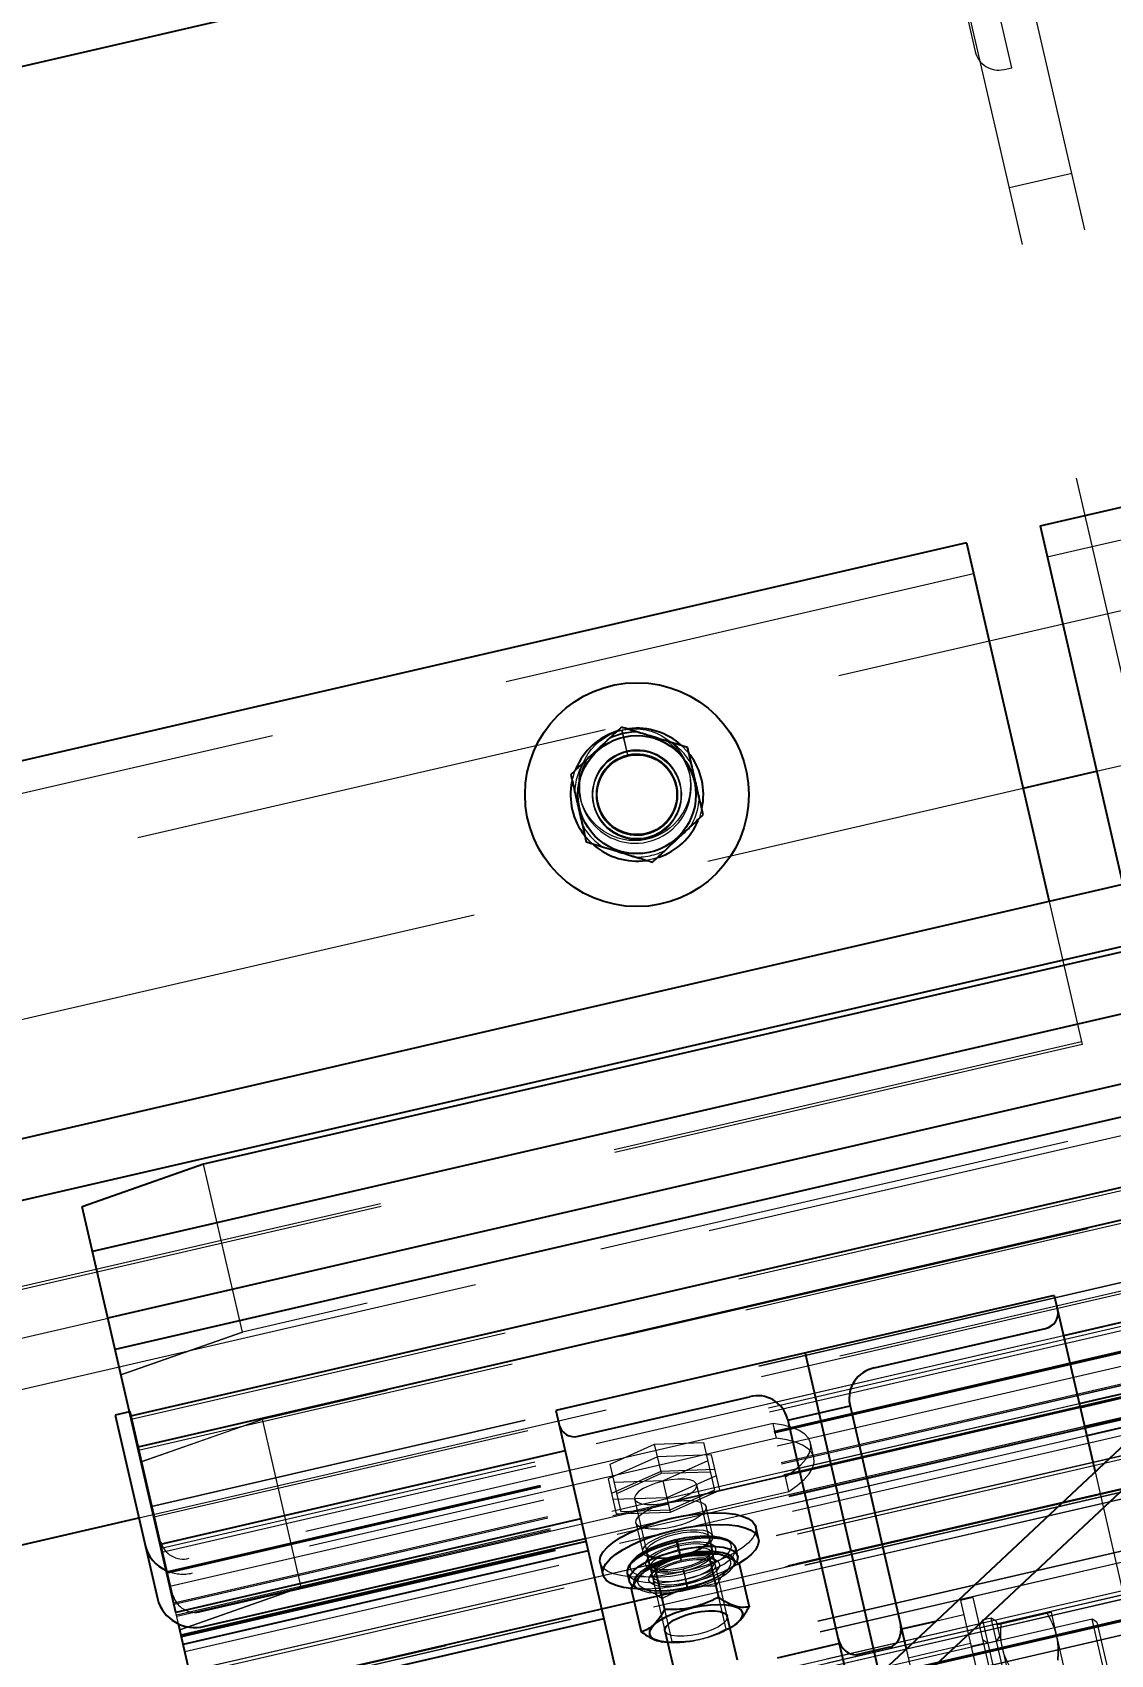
# Model space of a CAD drawing. Header units: millimetres. Extents: x 1293 to 41893, y 1011 to 26911.
# Drawn here: x 11206.4 to 11349.1, y 5332.8 to 5547.5 of the extents above; entities that cross this region are included whole.
import ezdxf

# ---------------------------------------------------------------- set-up
doc = ezdxf.new("R2010")
doc.units = ezdxf.units.MM
doc.header["$LTSCALE"] = 50
doc.linetypes.add('HIDDEN', pattern=[1.905, 1.27, -0.635])
doc.layers.add('CAPA_1', color=7, linetype='Continuous')
doc.layers.add('STRUC', color=4, linetype='Continuous')
doc.styles.add('SLDTEXTSTYLE0', font='TXT', dxfattribs={"width": 0.75})
doc.dimstyles.new('SLDDIMSTYLE1', dxfattribs={"dimtxt": 100, "dimasz": 100, "dimexe": 0, "dimexo": 0.0625, "dimgap": 25, "dimtad": 2, "dimdec": 4, "dimlfac": 75, "dimzin": 12, "dimdsep": 46, "dimtxsty": 'SLDTEXTSTYLE0', "dimsah": 1, "dimcen": 0.09, "dimadec": 0, "dimazin": 3, "dimtfac": 1, "dimtdec": 0, "dimtofl": 0, "dimtmove": 0, "dimatfit": 3, "dimfxl": 1, "dimfrac": 2, "dimtolj": 1, "dimtzin": 12, "dimarcsym": 0})

# ---------------------------------------------------------------- blocks, each defined once
blk = doc.blocks.new('_D_3')
at = {"layer": 'CAPA_1', "transparency": 16777216}
blk.add_arc((9899.27, 4708.49), 5214.32, 0, 13, dxfattribs=at)
for points in [[(14979.94, 5881.46), (14986.48, 5780.49), (15016.52, 5787.13)], [(15113.58, 4708.49), (15128.01, 4808.64), (15097.24, 4808.34)]]:
    blk.add_solid(points, dxfattribs=at)
at = {"layer": 'CAPA_1', "transparency": 16777216, "insert": (15196.76, 5413.27), "char_height": 100, "attachment_point": 1, "rotation": 276.5, "style": 'SLDTEXTSTYLE0'}
blk.add_mtext('13°', dxfattribs=at)

msp = doc.modelspace()

# ---------------------------------------------------------------- linework, layer by layer
at = {"color": 1, "linetype": 'HIDDEN', "lineweight": 18}
for p, q in [((16327.8123211, 6489.1646889), (11124.0071077, 5287.7715924)), ((11109.0187386, 5352.5451709), (13669.0136889, 5943.5665743)), ((10849.0908912, 5355.2090698), (12641.9318104, 5769.1190098)), ((11347.2707451, 5449.6968694), (12652.9266319, 5751.1312822)), ((12657.1684952, 5703.1216774), (11111.0164292, 5346.1643467)), ((11367.1516983, 5428.5181296), (11320.2427324, 5631.7031836)), ((11340.7210457, 5478.0667345), (11990.3010889, 5628.034104)), ((11358.9020317, 5426.613544), (11321.8030205, 5587.3070161)), ((11988.0091017, 5572.9106032), (11229.0397792, 5397.6887286)), ((12006.2981598, 5568.9676236), (11214.3301712, 5386.1274067)), ((11336.0387649, 5542.8020354), (11329.7128862, 5570.2024268)), ((11326.2001749, 5566.5987422), (11331.1997121, 5544.9433676)), ((12008.3369087, 5560.1368319), (11216.3689201, 5377.2966149)), ((12009.287593, 5556.018966), (11217.3196043, 5373.1787491)), ((11993.138929, 5550.6908802), (11234.1696065, 5375.4690056)), ((11993.1392495, 5550.6894916), (11234.1699271, 5375.467617)), ((12011.3263419, 5547.1881743), (11219.3583532, 5364.3479573)), ((12011.4279871, 5546.7479006), (11219.4599984, 5363.9076836)), ((12011.4283077, 5546.746512), (11219.460319, 5363.906295)), ((12012.2770261, 5543.0703084), (11220.3090375, 5360.2300915)), ((12012.3786713, 5542.6300347), (11220.4106827, 5359.7898178)), ((12012.3789919, 5542.6286462), (11220.4110032, 5359.7884292)), ((11335.0075566, 5542.5639622), (11336.0387649, 5542.8020354)), ((11995.8008176, 5539.1609739), (11236.8314951, 5363.9390993)), ((11995.8057852, 5539.1394568), (11236.8364627, 5363.9175822)), ((11220.4410265, 5350.9009234), (12021.8701485, 5535.9254151)), ((12014.0898757, 5535.2179943), (11222.121887, 5352.3777773)), ((12014.0948433, 5535.1964772), (11222.1268546, 5352.3562603)), ((12014.4174202, 5533.799243), (11222.4494316, 5350.959026)), ((12014.4177408, 5533.7978544), (11222.4497522, 5350.9576374)), ((12015.246785, 5530.2068697), (11223.2787963, 5347.3666528)), ((12015.3681045, 5529.6813771), (11223.4001158, 5346.8411602)), ((12015.3684251, 5529.6799886), (11223.4004364, 5346.8397716)), ((12015.4922949, 5529.1434495), (11223.5243062, 5346.3032325)), ((12015.4926154, 5529.1420609), (11223.5246268, 5346.301844)), ((11335.7433899, 5526.9246423), (11343.9930564, 5528.8292279)), ((12016.0809473, 5526.5937157), (11224.1129586, 5343.7534988)), ((12016.0812679, 5526.5923272), (11224.1132792, 5343.7521102)), ((12016.1053109, 5526.4881853), (11224.1373223, 5343.6479683)), ((12016.1056315, 5526.4867967), (11224.1376428, 5343.6465797)), ((12016.1286246, 5526.3872025), (11224.160636, 5343.5469856)), ((12016.1335922, 5526.3656855), (11224.1656036, 5343.5254685)), ((12016.5283785, 5524.6556781), (11224.5603899, 5341.8154611)), ((12016.5286991, 5524.6542895), (11224.5607105, 5341.8140725)), ((12017.0412972, 5522.4339835), (11225.0733085, 5339.5937665)), ((12017.0416177, 5522.4325949), (11225.0736291, 5339.5923779)), ((12017.0793088, 5522.2693367), (11225.1113202, 5339.4291197)), ((12017.0842765, 5522.2478196), (11225.1162878, 5339.4076027)), ((12017.3231436, 5521.2131723), (11225.355155, 5338.3729553)), ((12017.4068534, 5520.8505854), (11225.4388647, 5338.0103684)), ((12017.407174, 5520.8491968), (11225.4391853, 5338.0089798)), ((12017.4465148, 5520.6787931), (11225.4785261, 5337.8385761)), ((12018.0184071, 5518.2016553), (11226.0504185, 5335.3614383)), ((12018.0595308, 5518.0235288), (11226.0915422, 5335.1833119)), ((12018.0598514, 5518.0221403), (11226.0918627, 5335.1819233)), ((12018.0838945, 5517.9179984), (11226.1159058, 5335.0777814)), ((12018.084215, 5517.9166098), (11226.1162264, 5335.0763928)), ((12018.3002536, 5516.9808441), (11226.3322649, 5334.1406271)), ((12018.5313257, 5515.9799607), (11226.5633371, 5333.1397437)), ((12018.5316463, 5515.9785721), (11226.5636576, 5333.1383551)), ((12000.9306448, 5516.9412508), (11241.9613224, 5341.7193762)), ((12000.9356124, 5516.9197338), (11241.96629, 5341.6978592)), ((12019.219703, 5512.9982713), (11227.2517143, 5330.1580543)), ((12019.2246706, 5512.9767542), (11227.2566819, 5330.1365372)), ((12020.1703872, 5508.8804054), (11228.2023985, 5326.0401885)), ((12020.1753548, 5508.8588883), (11228.2073661, 5326.0186714)), ((12020.3766122, 5507.9871467), (11228.4086236, 5325.1469297)), ((12003.6021481, 5505.369699), (11244.6328256, 5330.1478244)), ((12021.8815916, 5501.468365), (11229.9136029, 5318.628148)), ((12021.8912062, 5501.4267194), (11229.9232175, 5318.5865024)), ((12022.2091361, 5500.0496137), (11230.2411475, 5317.2093967)), ((12022.2141037, 5500.0280966), (11230.2461151, 5317.1878796)), ((12023.0385008, 5496.4572404), (11231.0705122, 5313.6170235)), ((12023.1598204, 5495.9317478), (11231.1918317, 5313.0915308)), ((12023.2840107, 5495.3938202), (11231.3160221, 5312.5536032)), ((12023.2889783, 5495.3723031), (11231.3209897, 5312.5320861)), ((12023.8726632, 5492.8440864), (11231.9046745, 5310.0038695)), ((12023.8776308, 5492.8225693), (11231.9096421, 5309.9823524)), ((12023.8970268, 5492.7385559), (11231.9290381, 5309.898339)), ((12023.9019944, 5492.7170389), (11231.9340057, 5309.8768219)), ((12023.9203405, 5492.6375732), (11231.9523518, 5309.7973563)), ((12023.9299551, 5492.5959276), (11231.9619665, 5309.7557107)), ((12024.3200944, 5490.9060487), (11232.3521058, 5308.0658318)), ((12024.325062, 5490.8845317), (11232.3570734, 5308.0443147)), ((11330.977345, 5475.8172239), (11103.6243299, 5423.3286446)), ((11283.7520252, 5454.9746818), (11284.3637459, 5455.1445582)), ((11284.3637459, 5455.1445582), (11285.1546412, 5451.837825)), ((11284.4311437, 5455.160398), (11285.3434566, 5455.3209427)), ((11285.1959773, 5451.8475398), (11284.4311437, 5455.160398)), ((11293.4026475, 5449.2336359), (11293.3196497, 5449.5931388)), ((11110.1740294, 5394.9587795), (11337.5270445, 5447.4473588)), ((11278.8827332, 5446.260114), (11278.965731, 5445.9006111)), ((11340.9907727, 5432.4443038), (11345.3604614, 5413.5171025)), ((11730.0150117, 5428.2312722), (11341.2547739, 5338.4788993)), ((11345.2774636, 5413.8766054), (11117.9244485, 5361.3880261)), ((11345.3604614, 5413.5171025), (11118.0074463, 5361.0285232)), ((11552.4338994, 5405.6960175), (11293.881403, 5346.0044703)), ((11552.3217643, 5405.6474651), (11294.0329211, 5346.0167871)), ((11555.1531031, 5401.9864465), (11294.0750442, 5341.7118273)), ((11553.8953888, 5401.6734164), (11294.2247206, 5341.7237189)), ((11553.485528, 5401.4959544), (11294.7717972, 5341.7671834)), ((11212.9632158, 5392.0483407), (11229.0397792, 5397.6887286)), ((11229.0397792, 5397.6887286), (11229.0400998, 5397.6873401)), ((11234.1699271, 5375.467617), (11229.0400998, 5397.6873401)), ((11212.9635364, 5392.0469522), (11212.9632158, 5392.0483407)), ((11234.1696065, 5375.4690056), (11218.0930431, 5369.8286177)), ((11218.0933637, 5369.8272291), (11234.1699271, 5375.467617)), ((11342.8992818, 5374.9817553), (11276.9019494, 5359.7450706)), ((11443.2965182, 5374.7562467), (11282.0317767, 5337.5253475)), ((11219.3700889, 5364.9639361), (11219.2239334, 5364.9301934)), ((11224.9802248, 5340.6637679), (11219.3700889, 5364.9639361)), ((11345.0990116, 5365.4536787), (11225.4788467, 5337.8371876)), ((11344.9756405, 5365.9880579), (11278.9783081, 5350.7513731)), ((11220.7549317, 5358.2987114), (11236.8314951, 5363.9390993)), ((11236.8364627, 5363.9175822), (11220.7598993, 5358.2771943)), ((11304.4577536, 5363.3804512), (11227.1164801, 5345.5248112)), ((11241.96629, 5341.6978592), (11236.8314951, 5363.9390993)), ((11345.670904, 5362.9765408), (11279.6735716, 5347.7398561)), ((11445.9630539, 5363.2062119), (11284.6983123, 5325.9753127)), ((11304.9058894, 5361.4393614), (11304.4577536, 5363.3804512)), ((11304.9058894, 5361.4393614), (11227.5646159, 5343.5837215)), ((11345.9527504, 5361.7557297), (11279.9554181, 5346.5190449)), ((11282.8465948, 5358.0012045), (11288.7517774, 5360.6514116)), ((11288.7517774, 5360.6514116), (11295.2210947, 5360.8580828)), ((11289.6466399, 5356.7753362), (11288.7517774, 5360.6514116)), ((11295.2210947, 5360.8580828), (11296.6800919, 5354.5384716)), ((11309.844981, 5358.8647141), (11309.3968451, 5360.8058038)), ((11289.1383297, 5358.9770697), (11282.603261, 5356.0441739)), ((11296.2977074, 5359.2057859), (11289.1383297, 5358.9770697)), ((11295.7852294, 5358.414547), (11289.8800468, 5355.7643399)), ((11297.3701524, 5354.5605166), (11296.2977074, 5359.2057859)), ((11228.7449967, 5338.4709309), (11306.0862701, 5356.3265708)), ((11284.305592, 5351.6815932), (11282.8465948, 5358.0012045)), ((11289.5864655, 5357.03598), (11283.0513968, 5354.1030841)), ((11283.7414573, 5354.1251291), (11289.6466399, 5356.7753362)), ((11296.7458433, 5357.2646962), (11289.5864655, 5357.03598)), ((11289.6466399, 5356.7753362), (11296.1159572, 5356.9820075)), ((11290.3869478, 5353.5687104), (11296.9220165, 5356.5016063)), ((11306.534406, 5354.3854811), (11306.0862701, 5356.3265708)), ((11347.0583399, 5356.9668957), (11360.273632, 5299.7251768)), ((11279.5761846, 5348.1616853), (11306.534406, 5354.3854811)), ((11282.603261, 5356.0441739), (11283.6757059, 5351.3989045)), ((11289.8800468, 5355.7643399), (11283.4107295, 5355.5576686)), ((11290.8350837, 5351.6276207), (11289.8800468, 5355.7643399)), ((11296.6800919, 5354.5384716), (11290.7749093, 5351.8882645)), ((11290.8350837, 5351.6276207), (11297.3701524, 5354.5605166)), ((11298.360474, 5337.8504827), (11294.3356079, 5355.2840931)), ((11283.22757, 5353.3399942), (11290.3869478, 5353.5687104)), ((11286.0859413, 5353.3795075), (11290.1108074, 5335.9458971)), ((11296.4506907, 5348.4750265), (11295.5558282, 5352.3511019)), ((11283.6757059, 5351.3989045), (11290.8350837, 5351.6276207)), ((11290.7749093, 5351.8882645), (11284.305592, 5351.6815932)), ((11286.2749533, 5350.2084431), (11287.1698158, 5346.3323677)), ((11296.4008944, 5346.7147326), (11296.0429494, 5348.2651627)), ((11287.6282895, 5346.3224854), (11287.9862345, 5344.7720553)), ((11292.2638222, 5345.2711859), (11292.1363767, 5345.770487)), ((11292.1519852, 5345.7741277), (11292.1967359, 5345.5802911)), ((11292.3006095, 5345.2797311), (11292.1847171, 5345.7817159)), ((11292.2638222, 5345.2711859), (11292.1967359, 5345.5802911)), ((11296.2975656, 5345.6353676), (11296.6807653, 5346.1665639)), ((11296.8882062, 5345.2680386), (11296.3109275, 5345.577491)), ((11296.7156054, 5345.1257424), (11296.4632542, 5346.2187956)), ((11290.653142, 5345.2591675), (11227.1500691, 5330.598328)), ((11290.5410069, 5345.2106152), (11227.1550367, 5330.5768109)), ((11287.500259, 5343.8351259), (11287.4972198, 5343.8329308)), ((11287.6505192, 5343.9078728), (11287.518465, 5343.8044212)), ((11287.9749896, 5344.1566772), (11288.5522683, 5343.8472248)), ((11288.1475903, 5344.2989734), (11288.3999416, 5343.2059201)), ((11288.5656302, 5343.7893482), (11288.1824305, 5343.2581519)), ((11292.6671054, 5343.4529513), (11292.5257762, 5344.1365385)), ((11292.6009822, 5343.829308), (11292.5257762, 5344.1365385)), ((11293.1956422, 5341.4029185), (11292.5625863, 5344.1449846)), ((11292.6009822, 5343.829308), (11292.8533334, 5342.7362547)), ((11292.6671054, 5343.4529513), (11292.815615, 5342.7911631)), ((11299.0657737, 5344.2845164), (11299.4489733, 5344.8157127)), ((11241.9613224, 5341.7193762), (11225.884759, 5336.0789883)), ((11225.8897266, 5336.0574713), (11241.96629, 5341.6978592)), ((11293.3723457, 5341.5495966), (11228.1007533, 5326.4804621)), ((11292.1146314, 5341.2365664), (11228.105721, 5326.4589451)), ((11286.0791149, 5341.7290377), (11286.6563936, 5341.4195853)), ((11293.0679662, 5341.6981098), (11292.815615, 5342.7911631)), ((11293.001843, 5342.0744664), (11292.8533334, 5342.7362547)), ((11293.001843, 5342.0744664), (11293.1431723, 5341.3908792)), ((11293.0679662, 5341.6981098), (11293.1431723, 5341.3908792)), ((11291.7047706, 5341.0591045), (11244.623211, 5330.18947)), ((11297.1938285, 5340.38348), (11298.1709385, 5336.1511517)), ((11330.9118729, 5340.3379483), (11329.2619396, 5339.9570311)), ((11329.2619396, 5339.9570311), (11340.2022028, 5292.5695448)), ((11335.6733369, 5319.7137819), (11330.9118729, 5340.3379483)), ((11225.7051544, 5336.856941), (11225.3554755, 5338.3715668)), ((11290.0489885, 5338.7339637), (11291.0260985, 5334.5016355)), ((11346.6732828, 5337.4597254), (11305.9413791, 5328.0560244)), ((11329.704487, 5338.0401479), (11325.9407148, 5337.1712126)), ((11332.1512196, 5337.3221116), (11331.754652, 5336.6874708)), ((11333.3144226, 5337.5906581), (11332.1512196, 5337.3221116)), ((11332.1512196, 5337.3221116), (11335.4651985, 5322.9676918)), ((11336.6284015, 5323.2362383), (11333.3144226, 5337.5906581)), ((11333.9490633, 5337.1940906), (11333.3144226, 5337.5906581)), ((11333.9490633, 5337.1940906), (11337.0249691, 5323.8708791)), ((11334.6378811, 5336.8534776), (11340.6977311, 5338.2525042)), ((11340.6106917, 5338.3302012), (11334.6820515, 5336.9614668)), ((11341.2876802, 5338.3401386), (11341.2504145, 5338.3801013)), ((11344.1232686, 5326.0578558), (11341.2876802, 5338.3401386)), ((11348.5778684, 5329.2100588), (11346.6732828, 5337.4597254)), ((11347.3079235, 5337.0631578), (11346.6732828, 5337.4597254)), ((11347.3079235, 5337.0631578), (11348.9744359, 5329.8446996)), ((11334.0358892, 5336.8122884), (11231.1967993, 5313.0700138)), ((11334.4080685, 5335.2059209), (11334.0115009, 5334.5712802)), ((11334.0851978, 5336.7258806), (11334.069222, 5336.6736263)), ((11289.653169, 5334.4944886), (11289.6568629, 5334.4938481)), ((11289.823806, 5334.4943333), (11289.6597663, 5334.5294262)), ((11322.0563588, 5333.5300134), (11335.2716509, 5276.2882945)), ((11330.5827334, 5334.2360447), (11322.3330668, 5332.3314591)), ((11332.3212662, 5334.233195), (11330.6713329, 5333.8522779)), ((11332.8482979, 5334.3027336), (11332.2136572, 5334.6993012)), ((11334.0115009, 5334.5712802), (11332.8482979, 5334.3027336))]:
    msp.add_line(p, q, dxfattribs=at)
at = {"color": 7, "linetype": 'Continuous', "lineweight": 25}
for p, q in [((11466.6701076, 5603.3734689), (10942.1028163, 5482.2675673)), ((11339.7723767, 5482.1758715), (11373.2647237, 5489.9081891)), ((11339.7723767, 5482.1758715), (11350.7344733, 5434.6938144)), ((11330.028676, 5479.926361), (11102.6756609, 5427.4377816)), ((11330.028676, 5479.926361), (11340.9907727, 5432.4443038)), ((11337.5270445, 5447.4473588), (11347.2707451, 5449.6968694)), ((11384.2268203, 5442.4261319), (11128.0259555, 5383.2775017)), ((11386.0165454, 5434.6739812), (11136.6795072, 5377.1099902)), ((11386.1800081, 5433.9659464), (11229.0400998, 5397.6873401)), ((11387.9697331, 5426.2137957), (11214.3304917, 5386.1260181)), ((11390.008482, 5417.3830039), (11216.3692407, 5377.2952263)), ((11390.9591662, 5413.2651381), (11217.3199249, 5373.1773605)), ((11392.9979152, 5404.4343463), (11219.3586738, 5364.3465687)), ((11393.0917506, 5400.1186613), (11220.3093581, 5360.2287029)), ((11229.0400998, 5397.6873401), (11212.9635364, 5392.0469522)), ((11225.3554755, 5338.3715668), (11212.9635364, 5392.0469522)), ((11373.9149181, 5382.1422792), (11342.8992818, 5374.9817553)), ((11341.6682772, 5380.3138223), (11275.6709448, 5365.0771376)), ((11341.6682772, 5380.3138223), (11347.0583399, 5356.9668957)), ((11317.81414, 5370.7239902), (11340.5040229, 5375.9623624)), ((11308.669611, 5372.69548), (11318.4846472, 5330.1818873)), ((11360.5071013, 5369.5737781), (11344.9756405, 5365.9880579)), ((11359.710448, 5368.8269945), (11345.0990116, 5365.4536787)), ((11219.2239334, 5364.9301934), (11217.3044244, 5364.4870399)), ((11275.6709448, 5365.0771376), (11289.9109545, 5303.396879)), ((11278.6249241, 5361.6764468), (11301.3148069, 5366.914819)), ((11306.3767797, 5363.8079147), (11314.6264462, 5365.7125003)), ((11314.5841693, 5365.895622), (11322.0563588, 5333.5300134)), ((11356.0175274, 5365.3652471), (11345.670904, 5362.9765408)), ((11217.3044244, 5364.4870399), (11222.9145603, 5340.1868716)), ((11306.3345027, 5363.9910364), (11314.9129356, 5326.8337613)), ((11354.1975404, 5363.6591894), (11345.9527504, 5361.7557297)), ((11276.9019494, 5359.7450706), (11223.2791169, 5347.3652642)), ((11156.2982452, 5336.0923955), (11220.4410265, 5350.9009234)), ((11278.9783081, 5350.7513731), (11225.3554755, 5338.3715668)), ((11279.6735716, 5347.7398561), (11226.050739, 5335.3600497)), ((11229.1931325, 5336.5298412), (11279.5761846, 5348.1616853)), ((11291.6151163, 5348.0096168), (11291.6822026, 5347.7005116)), ((11291.6151163, 5348.0096168), (11291.7877553, 5347.333258)), ((11292.1847171, 5345.7817159), (11291.6675536, 5348.0217973)), ((11291.9345538, 5346.6074583), (11291.6822026, 5347.7005116)), ((11298.7840809, 5347.6956781), (11298.2068022, 5348.0051305)), ((11302.5056476, 5348.1241259), (11302.1477026, 5349.6745561)), ((11279.9554181, 5346.5190449), (11226.3325855, 5334.1392386)), ((11291.9443847, 5346.6733443), (11291.7877553, 5347.333258)), ((11291.9345538, 5346.6074583), (11292.0911832, 5345.9475447)), ((11291.9443847, 5346.6733443), (11292.1519852, 5345.7741277)), ((11292.1363767, 5345.770487), (11292.0911832, 5345.9475447)), ((11295.8791735, 5346.0778763), (11297.1938285, 5340.38348)), ((11297.252103, 5346.0850231), (11297.1310464, 5346.1060162)), ((11299.7349834, 5345.8228207), (11299.4826322, 5346.915874)), ((11281.5235363, 5344.9130921), (11281.8814813, 5343.3626619)), ((11285.1282124, 5343.601895), (11285.3805636, 5342.5088418)), ((11285.7974221, 5345.1401994), (11285.4142225, 5344.6090031)), ((11287.596822, 5343.904867), (11287.500259, 5343.8351259)), ((11288.7343336, 5344.42836), (11290.0489885, 5338.7339637)), ((11299.9394804, 5344.7864957), (11301.2542141, 5339.0917583)), ((11285.6510579, 5341.4877534), (11286.9657917, 5335.793016)), ((11282.0317767, 5337.5253475), (11228.4089441, 5325.1455411)), ((11299.704783, 5332.0276408), (11298.360474, 5337.8504827)), ((11325.9407148, 5337.1712126), (11321.4548204, 5336.1355623)), ((11233.1518384, 5304.6018089), (11225.7051544, 5336.856941)), ((11290.1108074, 5335.9458971), (11291.4551164, 5330.1230552)), ((11299.3084501, 5336.6746447), (11299.4080523, 5336.7465809)), ((11289.6568629, 5334.4938481), (11289.7742256, 5334.4734955)), ((11313.2051539, 5334.2309767), (11304.9554873, 5332.3263911)), ((11319.8330599, 5333.7657795), (11315.7016269, 5332.8119631))]:
    msp.add_line(p, q, dxfattribs=at)
at = {"color": 1, "linetype": 'HIDDEN', "lineweight": 18, "flags": 128}
for points in [[(11284.4868387, 5454.6299073), (11283.1578755, 5454.1901395), (11282.4281058, 5453.8344547)], [(11282.887666, 5454.1718243), (11283.2617926, 5454.3449838), (11284.5240184, 5454.7581133)], [(11284.5240184, 5454.7581133), (11285.8396036, 5454.9401184), (11286.5283249, 5454.9412864)], [(11286.758471, 5454.8491964), (11285.935908, 5454.8430296), (11284.5501803, 5454.6447938)], [(11292.3198384, 5453.1025972), (11292.4916203, 5452.9423771), (11293.4468897, 5451.8637592)], [(11277.7834674, 5448.2989828), (11278.1350681, 5449.5683163), (11278.3189568, 5450.0370907)], [(11295.0181124, 5444.8055573), (11294.6712808, 5443.5853053), (11294.5176007, 5443.192703)], [(11280.6575768, 5439.9424184), (11280.3515509, 5440.2198984), (11279.4569888, 5441.2098121)], [(11289.2659445, 5438.277486), (11288.4206975, 5438.0336291), (11287.6180337, 5437.883932)], [(11306.0862701, 5356.3265708), (11307.1890359, 5357.1044239), (11308.0870492, 5357.8862825), (11308.7658829, 5358.6595855), (11309.214631, 5359.4119092), (11309.4260841, 5360.1311671), (11309.3968451, 5360.8058038), (11309.1273837, 5361.4249807), (11308.622029, 5361.9787505), (11307.8888999, 5362.4582163), (11306.9397745, 5362.8556754), (11305.7899012, 5363.1647421), (11304.4577536, 5363.3804512)], [(11306.534406, 5354.3854811), (11307.6371718, 5355.1633342), (11308.5351851, 5355.9451928), (11309.2140188, 5356.7184958), (11309.6627669, 5357.4708195), (11309.87422, 5358.1900774), (11309.844981, 5358.8647141), (11309.5755196, 5359.483891), (11309.0701649, 5360.0376608), (11308.3370357, 5360.5171266), (11307.3879103, 5360.9145856), (11306.2380371, 5361.2236524), (11304.9058894, 5361.4393614)], [(11290.5364779, 5352.9210243), (11291.5141508, 5353.1899174), (11292.4160762, 5353.5251727), (11293.1898374, 5353.9073062), (11293.7904664, 5354.3141098), (11294.1830567, 5354.7219415), (11294.3447924, 5355.1070996), (11294.266274, 5355.4472001), (11293.9520647, 5355.7224777), (11293.4204253, 5355.9169341), (11292.7022526, 5356.0192683), (11291.8392842, 5356.023533), (11290.8816729, 5355.9294804), (11289.8850713, 5355.7425764), (11288.9073984, 5355.4736832), (11288.005473, 5355.138428), (11287.2317118, 5354.7562945), (11286.6310828, 5354.3494909), (11286.2384925, 5353.9416592), (11286.0767568, 5353.5565011), (11286.1552752, 5353.2164006), (11286.4694845, 5352.941123), (11287.0011239, 5352.7466666), (11287.7192966, 5352.6443324), (11288.582265, 5352.6400676), (11289.5398764, 5352.7341203), (11290.5364779, 5352.9210243)], [(11286.2749533, 5350.2084431), (11286.3097635, 5350.5884717), (11286.5755191, 5351.0031649), (11287.0588939, 5351.4317285), (11287.7356496, 5351.8526723), (11288.5718508, 5352.2448886), (11289.5255669, 5352.5887099), (11290.5489745, 5352.8668956), (11291.5907558, 5353.0654963), (11292.5986715, 5353.1745534), (11293.5221804, 5353.1885982), (11294.3149741, 5353.1069266), (11294.9372984, 5352.9336338), (11295.3579475, 5352.6774095), (11295.5558282, 5352.3511019), (11295.521018, 5351.9710733), (11295.2552625, 5351.55638), (11294.7718876, 5351.1278165), (11294.0951319, 5350.7068727), (11293.2589307, 5350.3146564), (11292.3052146, 5349.9708351), (11291.281807, 5349.6926494), (11290.2400257, 5349.4940487), (11289.23211, 5349.3849916), (11288.3086011, 5349.3709467), (11287.5158075, 5349.4526184), (11286.8934831, 5349.6259112), (11286.4728341, 5349.8821354), (11286.2749533, 5350.2084431)], [(11298.2068022, 5348.0051305), (11298.5398924, 5347.7782381), (11298.8209762, 5347.3922172), (11298.8631262, 5346.9467523), (11298.664823, 5346.4579036), (11298.2332156, 5345.9432951), (11297.5838647, 5345.4214797), (11296.7401807, 5344.9112701), (11295.7325806, 5344.4310605), (11294.5973907, 5343.9981635), (11293.3755372, 5343.6281863), (11292.1110707, 5343.3344672), (11290.8495784, 5343.1275956), (11289.6365399, 5343.0150297), (11288.5156882, 5343.0008277), (11287.5274325, 5343.0855017), (11286.7074019, 5343.2659989), (11286.0851603, 5343.535812), (11285.683141, 5343.8852136), (11285.5158377, 5344.301607), (11285.5892822, 5344.7699802), (11285.7974221, 5345.1401994)], [(11287.1698158, 5346.3323677), (11287.204626, 5346.7123963), (11287.4703816, 5347.1270896), (11287.9537564, 5347.5556531), (11288.6305121, 5347.9765969), (11289.4667133, 5348.3688132), (11290.4204294, 5348.7126345), (11291.443837, 5348.9908202), (11292.4856183, 5349.1894209), (11293.493534, 5349.298478), (11294.4170429, 5349.3125228), (11295.2098366, 5349.2308512), (11295.8321609, 5349.0575584), (11296.25281, 5348.8013341), (11296.4506907, 5348.4750265), (11296.4158805, 5348.0949979), (11296.150125, 5347.6803046), (11295.6667501, 5347.2517411), (11294.9899944, 5346.8307973), (11294.1537932, 5346.438581), (11293.2000772, 5346.0947597), (11292.1766695, 5345.816574), (11291.1348882, 5345.6179733), (11290.1269725, 5345.5089162), (11289.2034636, 5345.4948714), (11288.41067, 5345.576543), (11287.7883457, 5345.7498358), (11287.3676966, 5346.0060601), (11287.1698158, 5346.3323677)], [(11291.7877553, 5347.333258), (11290.7599264, 5347.0509138), (11289.8038067, 5346.7031687), (11288.9672206, 5346.3074165), (11288.2920133, 5345.8834524), (11287.8119581, 5345.4524827), (11287.5510668, 5345.0360641), (11287.5223891, 5344.6550255), (11287.7273594, 5344.3284262), (11288.1557253, 5344.0726022), (11288.7860602, 5343.9003497), (11289.5868354, 5343.8202847), (11290.5179969, 5343.8364118), (11291.5329687, 5343.9479245), (11292.580983, 5344.1492449), (11293.6096189, 5344.4303032), (11294.567425, 5344.7770412), (11295.4064928, 5345.1721152), (11296.0848528, 5345.5957641), (11296.5685741, 5346.0267973), (11296.8334613, 5346.4436549), (11296.8662651, 5346.8254861), (11296.6653446, 5347.153192), (11296.2407496, 5347.4103811), (11295.6137182, 5347.584189), (11294.8156137, 5347.665922), (11293.8863567, 5347.6514918), (11292.8724277, 5347.5416204), (11291.8245426, 5347.3418032)], [(11292.1678368, 5345.8548325), (11291.1513032, 5345.6641904), (11290.1745396, 5345.5682567), (11289.2943119, 5345.5726067), (11288.5617758, 5345.6769877), (11288.0195035, 5345.8753332), (11287.6990101, 5346.1561163), (11287.6189213, 5346.5030189), (11287.7838917, 5346.8958801), (11288.1843338, 5347.3118684), (11288.7969754, 5347.7268081), (11289.5862119, 5348.1165843), (11290.5061757, 5348.4585446), (11291.5034021, 5348.7328157), (11292.5199357, 5348.9234578), (11293.4966993, 5349.0193914), (11294.376927, 5349.0150414), (11295.1094631, 5348.9106605), (11295.6517354, 5348.712315), (11295.9722288, 5348.4315319), (11296.0523176, 5348.0846293), (11295.8873472, 5347.6917681), (11295.4869051, 5347.2757797), (11294.8742636, 5346.8608401), (11294.0850271, 5346.4710639), (11293.1650632, 5346.1291035), (11292.1678368, 5345.8548325)], [(11302.1477026, 5349.6745561), (11302.1797176, 5349.4043305), (11302.0703467, 5348.8300481), (11301.7323489, 5348.2214491), (11301.1732746, 5347.5921284), (11300.4056125, 5346.9561441), (11299.4465109, 5346.327703), (11298.3173945, 5345.7208434), (11297.043486, 5345.1491217), (11295.6532424, 5344.625309), (11294.1777194, 5344.1611066), (11292.6498778, 5343.7668839)], [(11285.1282124, 5343.601895), (11285.1661826, 5343.4795525), (11285.4464666, 5343.0858537), (11285.9466524, 5342.7618234), (11286.6507036, 5342.5178502), (11287.5360482, 5342.361756), (11288.5743014, 5342.2985453), (11289.7321764, 5342.3302447), (11290.972551, 5342.4558378), (11292.2556581, 5342.6712981), (11293.5403607, 5342.9697177), (11294.7854705, 5343.3415293), (11295.9510687, 5343.7748123), (11296.9997855, 5344.2556754), (11297.8979985, 5344.768702), (11298.6169106, 5345.297444), (11299.133473, 5345.8249499), (11299.4311244, 5346.3343073), (11299.5003221, 5346.8091862), (11299.4826322, 5346.915874)], [(11292.5257818, 5344.3044023), (11291.5092483, 5344.1137603), (11290.5324846, 5344.0178266), (11289.6522569, 5344.0221766), (11288.9197208, 5344.1265575), (11288.3774485, 5344.3249031), (11288.0569551, 5344.6056862), (11287.9768663, 5344.9525887), (11288.1418367, 5345.34545), (11288.5422788, 5345.7614383), (11289.1549204, 5346.1763779), (11289.9441569, 5346.5661541), (11290.8641208, 5346.9081145), (11291.8613471, 5347.1823855), (11292.8778807, 5347.3730276), (11293.8546443, 5347.4689613), (11294.734872, 5347.4646113), (11295.4674081, 5347.3602304), (11296.0096804, 5347.1618848), (11296.3301738, 5346.8811017), (11296.4102626, 5346.5341992), (11296.2452922, 5346.1413379), (11295.8448501, 5345.7253496), (11295.2322086, 5345.3104099), (11294.4429721, 5344.9206337), (11293.5230082, 5344.5786734), (11292.5257818, 5344.3044023)], [(11292.3006095, 5345.2797311), (11293.3484946, 5345.4795482), (11294.3624235, 5345.5894197), (11295.2916805, 5345.6038499), (11296.089785, 5345.5221169), (11296.7168165, 5345.348309), (11297.1414114, 5345.0911199), (11297.3423319, 5344.763414), (11297.3095282, 5344.3815828), (11297.0446409, 5343.9647252), (11296.5609197, 5343.533692), (11295.8825597, 5343.1100431), (11295.0434919, 5342.7149691), (11294.0856857, 5342.3682311), (11293.0570498, 5342.0871728), (11292.0090356, 5341.8858524), (11290.9940637, 5341.7743397), (11290.0629023, 5341.7582126), (11289.2621271, 5341.8382776), (11288.6317921, 5342.0105301), (11288.2034263, 5342.2663541), (11287.998456, 5342.5929534), (11288.0271337, 5342.973992), (11288.2880249, 5343.3904106), (11288.7680801, 5343.8213803), (11289.4432875, 5344.2453444), (11290.2798736, 5344.6410966), (11291.2359932, 5344.9888417), (11292.2638222, 5345.2711859)], [(11291.9771133, 5346.6809468), (11292.9804413, 5346.8691667), (11293.9446373, 5346.9640362), (11294.8138057, 5346.9600555), (11295.5375592, 5346.8574553), (11296.073941, 5346.6621836), (11296.391856, 5346.3855606), (11296.4728744, 5346.0436224), (11296.3122993, 5345.6561918), (11295.9194395, 5345.2457287), (11295.3170697, 5344.8360283), (11294.5401102, 5344.4508414), (11293.6336025, 5344.1124981), (11292.6500982, 5343.8406125), (11291.6466125, 5343.6509462), (11290.681319, 5343.5544945), (11289.8101772, 5343.5568489), (11289.0836885, 5343.6578729), (11288.5439686, 5343.8517099), (11288.2223057, 5344.1271229), (11288.1373473, 5344.4681458), (11288.2940184, 5344.8550091), (11288.6832366, 5345.2652856), (11289.2824384, 5345.675191), (11290.056887, 5346.0609625), (11290.9616867, 5346.4002364), (11291.9443847, 5346.6733443)], [(11292.1967359, 5345.5802911), (11291.2140379, 5345.3071831), (11290.3092383, 5344.9679093), (11289.5347896, 5344.5821377), (11288.9355878, 5344.1722323), (11288.5463696, 5343.7619558), (11288.3896985, 5343.3750926), (11288.4746569, 5343.0340696), (11288.7963198, 5342.7586566), (11289.3360397, 5342.5648196), (11290.0625284, 5342.4637957), (11290.9336702, 5342.4614413), (11291.8989638, 5342.5578929), (11292.9024495, 5342.7475592), (11293.8859538, 5343.0194448), (11294.7924615, 5343.3577882), (11295.569421, 5343.742975), (11296.1717907, 5344.1526754), (11296.5646505, 5344.5631385), (11296.7252256, 5344.9505691), (11296.6442073, 5345.2925073), (11296.3262922, 5345.5691304), (11295.7899105, 5345.7644021), (11295.0661569, 5345.8670022), (11294.1969886, 5345.870983), (11293.2327925, 5345.7761135), (11292.2294646, 5345.5878935)], [(11297.1310464, 5346.1060162), (11297.5063999, 5346.027091), (11298.1577376, 5345.7949789), (11298.5981704, 5345.4816401), (11298.8107727, 5345.099116), (11298.7873745, 5344.662107), (11298.5288748, 5344.1874069), (11298.0452077, 5343.6932582), (11297.3549602, 5343.1986508), (11296.4846581, 5342.7225922), (11295.4677467, 5342.2833771), (11294.3433053, 5341.8978842), (11293.1545455, 5341.5809278)], [(11292.6498778, 5343.7668839), (11291.1038469, 5343.4514472), (11289.5741627, 5343.2218429), (11288.0949956, 5343.0831999), (11286.6993879, 5343.0386153), (11285.4185152, 5343.089085), (11284.2809899, 5343.2334816), (11283.3122226, 5343.4685796), (11282.5338539, 5343.7891272), (11281.9632712, 5344.187964), (11281.6132205, 5344.6561805), (11281.5235363, 5344.9130921)], [(11298.4534082, 5343.8808807), (11298.1503497, 5343.6756487), (11297.2521367, 5343.1626222), (11296.2034199, 5342.681759), (11295.0378218, 5342.248476), (11293.7927119, 5341.8766645), (11292.5080093, 5341.5782448), (11291.2249022, 5341.3627845), (11289.9845276, 5341.2371914), (11288.8266527, 5341.2054921), (11287.7883994, 5341.2687028), (11286.9030549, 5341.4247969), (11286.1990036, 5341.6687701), (11285.816577, 5341.8950765)], [(11286.0040352, 5342.1616235), (11286.1592078, 5341.8231415), (11286.5612271, 5341.4737399), (11287.1834687, 5341.2039268), (11288.0034994, 5341.0234295), (11288.9917551, 5340.9387556), (11290.1126068, 5340.9529576), (11291.3256453, 5341.0655235), (11292.5871376, 5341.2723951), (11293.851604, 5341.5661142), (11295.0734575, 5341.9360914), (11296.2086475, 5342.3689884), (11297.2162476, 5342.849198), (11298.0599315, 5343.3594076), (11298.7092825, 5343.881223), (11299.1408898, 5344.3958315), (11299.3391931, 5344.8846802), (11299.3216157, 5345.2567839)], [(11293.1545455, 5341.5809278), (11291.9471508, 5341.3446883), (11290.7675205, 5341.1982444), (11289.6609874, 5341.1472237), (11288.6700747, 5341.193587), (11287.8328627, 5341.3355526), (11287.1815251, 5341.5676648), (11286.7410923, 5341.8810036), (11286.5284899, 5342.2635276), (11286.5518882, 5342.7005367), (11286.8103878, 5343.1752368), (11287.294055, 5343.6693854), (11287.596822, 5343.904867)], [(11292.9953346, 5342.2705458), (11291.9987331, 5342.0836418), (11291.0411217, 5341.9895891), (11290.1781533, 5341.9938538), (11289.4599807, 5342.0961881), (11288.9283412, 5342.2906445), (11288.6141319, 5342.565922), (11288.5356135, 5342.9060226), (11288.6973492, 5343.2911807), (11289.0899395, 5343.6990124), (11289.6905685, 5344.1058159), (11290.4643298, 5344.4879495), (11291.3662551, 5344.8232047), (11292.343928, 5345.0920979), (11293.3405296, 5345.2790019), (11294.298141, 5345.3730545), (11295.1611093, 5345.3687898), (11295.879282, 5345.2664556), (11296.4109214, 5345.0719991), (11296.7251307, 5344.7967216), (11296.8036491, 5344.4566211), (11296.6419134, 5344.071463), (11296.2493231, 5343.6636313), (11295.6486942, 5343.2568277), (11294.8749329, 5342.8746942), (11293.9730075, 5342.5394389), (11292.9953346, 5342.2705458)], [(11299.6014174, 5345.0593572), (11299.3858242, 5344.7318966), (11299.1001012, 5344.4153686)], [(11298.360474, 5337.8504827), (11298.3696585, 5337.6734891), (11298.2079228, 5337.288331), (11297.8153325, 5336.8804993), (11297.2147036, 5336.4736958), (11296.4409423, 5336.0915623), (11295.5390169, 5335.756307), (11294.561344, 5335.4874138)], [(11294.561344, 5335.4874138), (11293.5647425, 5335.3005098), (11292.6071311, 5335.2064572), (11291.7441627, 5335.2107219), (11291.0259901, 5335.3130561), (11290.4943506, 5335.5075126), (11290.1801413, 5335.7827901), (11290.1108074, 5335.9458971)]]:
    msp.add_lwpolyline(points, dxfattribs=at)
at = {"color": 7, "linetype": 'Continuous', "lineweight": 25, "flags": 128}
for points in [[(11281.5235363, 5344.9130921), (11281.4915213, 5345.1833177), (11281.6008922, 5345.7576), (11281.93889, 5346.3661991), (11282.4979643, 5346.9955198), (11283.2656264, 5347.6315041), (11284.224728, 5348.2599452), (11285.3538444, 5348.8668047), (11286.6277529, 5349.4385265), (11288.0179965, 5349.9623391), (11289.4935195, 5350.4265416), (11291.0213612, 5350.8207643), (11292.567392, 5351.1362009), (11294.0970762, 5351.3658053), (11295.5762433, 5351.5044483), (11296.971851, 5351.5490329), (11298.2527237, 5351.4985632), (11299.390249, 5351.3541665), (11300.3590163, 5351.1190686), (11301.137385, 5350.7985209), (11301.7079677, 5350.3996842), (11302.0580184, 5349.9314676), (11302.1477026, 5349.6745561)], [(11285.6475329, 5341.5496472), (11284.6389349, 5341.6830515), (11283.6701676, 5341.9181495), (11282.8917989, 5342.2386971), (11282.3212162, 5342.6375338), (11281.9711656, 5343.1057504), (11281.8494664, 5343.6328875), (11281.9588372, 5344.2071699), (11282.296835, 5344.815769), (11282.8559093, 5345.4450896), (11283.6235714, 5346.0810739), (11284.582673, 5346.709515), (11285.7117894, 5347.3163746), (11286.9856979, 5347.8880963), (11288.3759415, 5348.411909), (11289.8514645, 5348.8761114), (11291.3793062, 5349.2703341), (11292.925337, 5349.5857708), (11294.4550213, 5349.8153751), (11295.9341883, 5349.9540181), (11297.329796, 5349.9986027), (11298.6106687, 5349.948133), (11299.748194, 5349.8037364), (11300.7169613, 5349.5686384), (11301.49533, 5349.2480908), (11302.0659127, 5348.849254), (11302.4159634, 5348.3810375), (11302.5376626, 5347.8539003), (11302.4282917, 5347.279618), (11302.090294, 5346.6710189), (11301.5312196, 5346.0416982), (11300.7635575, 5345.4057139), (11299.9185344, 5344.845495)], [(11291.6822026, 5347.7005116), (11290.4130769, 5347.3624337), (11289.2046208, 5346.956915), (11288.0955781, 5346.4969564), (11287.1215052, 5345.9973047), (11286.3136314, 5345.4739787), (11285.6978577, 5344.9437568), (11285.2939259, 5344.423638), (11285.1147865, 5343.9302976), (11285.1282124, 5343.601895)], [(11285.7974221, 5345.1401994), (11285.9008265, 5345.2734472), (11286.4392388, 5345.793857), (11287.1851081, 5346.3124474), (11288.111544, 5346.8105221), (11289.1851463, 5347.2701243), (11290.3672091, 5347.6746843), (11291.6151163, 5348.0096168)], [(11291.6675536, 5348.0217973), (11292.9361919, 5348.2714255), (11294.1780568, 5348.4299123), (11295.348376, 5348.4915438), (11296.4049569, 5348.454098), (11297.3097072, 5348.318925), (11298.0300085, 5348.0908981), (11298.2068022, 5348.0051305)], [(11299.4826322, 5346.915874), (11299.3388474, 5347.2343615), (11298.9518774, 5347.596202), (11298.3518186, 5347.8831069), (11297.557909, 5348.0858778), (11296.5956019, 5348.1980138), (11295.4957494, 5348.2159197), (11294.2936133, 5348.1390216), (11293.0277348, 5347.9697847), (11291.7386985, 5347.7136349)], [(11285.816577, 5341.8950765), (11285.6988178, 5341.9928004), (11285.4185339, 5342.3864992), (11285.3671377, 5342.8372444), (11285.5462771, 5343.3305847), (11285.9502089, 5343.8507035), (11286.5659827, 5344.3809255), (11287.3738564, 5344.9042514), (11288.3479293, 5345.4039032), (11289.4569721, 5345.8638617), (11290.6654282, 5346.2693805), (11291.9345538, 5346.6074583)], [(11292.0911832, 5345.9475447), (11290.8432759, 5345.6126122), (11289.6612131, 5345.2080522), (11288.5876108, 5344.74845), (11287.6611749, 5344.2503753), (11286.9153057, 5343.7317849), (11286.3768934, 5343.2113751), (11286.065349, 5342.7079081), (11285.9919046, 5342.2395349), (11286.0040352, 5342.1616235)], [(11291.9910497, 5346.6205816), (11293.280086, 5346.8767314), (11294.5459646, 5347.0459683), (11295.7481006, 5347.1228665), (11296.8479532, 5347.1049605), (11297.8102602, 5346.9928245), (11298.6041698, 5346.7900536), (11299.2042287, 5346.5031488), (11299.5911987, 5346.1413083), (11299.7526733, 5345.7161329), (11299.6834756, 5345.2412541), (11299.6014174, 5345.0593572)], [(11299.3216157, 5345.2567839), (11299.297043, 5345.3301451), (11299.0159592, 5345.716166), (11298.5060754, 5346.028826), (11297.785774, 5346.2568529), (11296.8810237, 5346.3920259), (11295.8244429, 5346.4294717), (11294.6541236, 5346.3678402), (11293.4122588, 5346.2093534), (11292.1436205, 5345.9597252)], [(11290.4700554, 5334.3898231), (11290.2360841, 5334.4104551), (11289.3988721, 5334.5524207), (11288.7475345, 5334.7845328), (11288.3071017, 5335.0978716), (11288.0944993, 5335.4803957), (11288.1178976, 5335.9174048), (11288.3763972, 5336.3921049), (11288.8600644, 5336.8862535), (11289.5503119, 5337.3808609), (11290.4206139, 5337.8569195), (11291.4375254, 5338.2961346), (11292.5619668, 5338.6816275), (11293.7507265, 5338.998584), (11294.9581213, 5339.2348234), (11296.1377515, 5339.3812673), (11297.2442847, 5339.432288), (11298.2351974, 5339.3859247), (11299.0724093, 5339.2439591), (11299.723747, 5339.011847), (11300.1641798, 5338.6985081), (11300.3767821, 5338.3159841), (11300.3533839, 5337.878975), (11300.0948842, 5337.4042749), (11299.6112171, 5336.9101263), (11298.9209696, 5336.4155189), (11298.719722, 5336.2944087)], [(11290.1108074, 5335.9458971), (11290.1016229, 5336.1228906), (11290.2633586, 5336.5080487), (11290.6559489, 5336.9158804), (11291.2565779, 5337.322684), (11292.0303392, 5337.7048175), (11292.9322645, 5338.0400728), (11293.9099374, 5338.308966), (11294.906539, 5338.49587), (11295.8641504, 5338.5899226), (11296.7271187, 5338.5856579), (11297.4452914, 5338.4833236), (11297.9769308, 5338.2888672), (11298.2911401, 5338.0135897), (11298.360474, 5337.8504827)]]:
    msp.add_lwpolyline(points, dxfattribs=at)
at = {"color": 7, "linetype": 'Continuous', "lineweight": 25}
for radius in [14.8166667, 7.8097453, 5.2916667]:
    msp.add_circle((11286.4090633, 5446.5930868), radius, dxfattribs=at)
at = {"color": 1, "linetype": 'HIDDEN', "lineweight": 18}
for centre, radius in [((11286.1023807, 5447.9069063), 7.3996253), ((11286.4090633, 5446.5930868), 5.8208333), ((11286.4090633, 5446.5930868), 5.3763333)]:
    msp.add_circle(centre, radius, dxfattribs=at)
for centre, radius, start, end in [((11334.293337, 5545.6575872), 3.175, 193.000000001, 283), ((11286.1857193, 5447.5622647), 7.3975071, 146.679152465, 58.032573054), ((11286.4090633, 5446.5930868), 8.2635, 26.436605917, 59.845689392), ((11286.4090633, 5446.5930868), 8.2635, 146.922181725, 178.115322897), ((11286.4090633, 5446.5930868), 5.9218333, 103.451152532, 103), ((11286.4090633, 5446.5930868), 5.3926667, 103.451152532, 103), ((11286.4090633, 5446.5930868), 8.2635, 326.083957016, 359.287760076), ((11286.4090633, 5446.5930868), 8.2635, 206.402257745, 237.367943531), ((11286.4090633, 5446.5930868), 8.2635, 266.047504756, 297.742999073), ((11226.3326344, 5348.5072584), 3.0837323, 194.836206798, 284.725435415), ((11226.3071156, 5348.9348682), 5.4969153, 246.060675056, 283.224356969), ((11288.1472238, 5365.3903368), 23.6781392, 281.845768301, 299.81085342), ((11287.2170411, 5365.1805099), 23.6829269, 266.200125602, 284.153050852), ((11227.961151, 5341.4533781), 3.0837323, 194.836206798, 284.725435415), ((11291.2090133, 5349.0370145), 14.6658199, 267.111849083, 283.853320965), ((11291.634645, 5349.1352793), 14.6658199, 282.146679035, 298.888150917)]:
    msp.add_arc(centre, radius, start, end, dxfattribs=at)
at = {"color": 7, "linetype": 'Continuous', "lineweight": 25}
for centre, radius, start, end in [((11286.4090633, 5446.5930868), 8.7926667, 107.589065308, 156.94027236), ((11286.4090633, 5446.5930868), 8.7926667, 47.759877722, 96.960939893), ((11286.4090633, 5446.5930868), 8.7926667, 348.270129987, 36.829770678), ((11286.4090633, 5446.5930868), 8.7926667, 168.81289956, 217.752078679), ((11286.4090633, 5446.5930868), 8.7926667, 288.96050735, 337.248847097), ((11286.4090633, 5446.5930868), 8.7926667, 229.146806409, 277.903067279), ((11340.1027307, 5377.975284), 2.0525323, 281.274564585, 11.163793202), ((11318.6180107, 5366.6916954), 4.1116431, 101.274564585, 191.163793202), ((11302.3599345, 5362.9382227), 4.1116431, 14.836206798, 104.725435415), ((11278.1031964, 5363.6615636), 2.0525323, 194.836206798, 284.725435415), ((11226.0391684, 5348.3897594), 4.8900319, 193.589813996, 246.338471307), ((11295.4480166, 5331.6468129), 14.5568248, 83.360733127, 122.639266873), ((11227.8859002, 5341.5037177), 5.1427914, 194.836206798, 284.725435415)]:
    msp.add_arc(centre, radius, start, end, dxfattribs=at)
for centre, start_param, end_param in [((11315.0923205, 5335.4511593), 1.5707963268, 3.1415926536), ((11319.2237535, 5336.4049758), 3.1415926536, 4.7123889804)]:
    msp.add_ellipse(centre, major_axis=(-0.6093065, 2.6391962), ratio=0.7802060087, start_param=start_param, end_param=end_param, dxfattribs=at)
for points, knots in [([(11284.3463971, 5455.5274757), (11283.7648191, 5454.9843311), (11282.5890648, 5453.8862762), (11280.8469063, 5452.2592479), (11279.1813552, 5450.7037644), (11278.1602468, 5449.7501356), (11277.6450044, 5449.2689429)], [0, 0, 0, 0, 0.2646037157, 0.5349392798, 0.7653344448, 1, 1, 1, 1]), ([(11293.1131292, 5452.8400409), (11292.3526843, 5453.0731547), (11290.8152953, 5453.5444401), (11288.5365891, 5454.2429756), (11286.3573826, 5454.9110097), (11285.0208128, 5455.3207341), (11284.3463971, 5455.5274757)], [0, 0, 0, 0, 0.264433571, 0.5346044925, 0.7651675047, 1, 1, 1, 1]), ([(11295.1731223, 5443.9172306), (11294.9250806, 5444.9916173), (11294.5075108, 5446.8003108), (11293.8966015, 5449.4464496), (11293.4584193, 5451.3444253), (11293.1996234, 5452.4653931), (11293.1131292, 5452.8400409)], [0, 0, 0, 0, 0.3652679778, 0.6149162585, 0.871298026, 1, 1, 1, 1]), ([(11277.6450044, 5449.2689429), (11277.7315001, 5448.8942891), (11277.9859846, 5447.7919953), (11278.4239167, 5445.8951031), (11279.0350301, 5443.24808), (11279.4569564, 5441.4205165), (11279.7049975, 5440.3461327)], [0, 0, 0, 0, 0.1287025069, 0.3786641705, 0.6347305098, 1, 1, 1, 1]), ([(11288.4717295, 5437.6586979), (11289.0533076, 5438.2018425), (11290.2290619, 5439.2998973), (11291.9712203, 5440.9269257), (11293.6367715, 5442.4824092), (11294.6578799, 5443.436038), (11295.1731223, 5443.9172306)], [0, 0, 0, 0, 0.26460371574, 0.53493927979, 0.76533444477, 1, 1, 1, 1]), ([(11279.7049975, 5440.3461327), (11280.4654424, 5440.1130189), (11282.0028314, 5439.6417335), (11284.2815376, 5438.9431979), (11286.460744, 5438.2751639), (11287.7973139, 5437.8654395), (11288.4717295, 5437.6586979)], [0, 0, 0, 0, 0.264433571, 0.5346044925, 0.7651675047, 1, 1, 1, 1]), ([(11288.7343336, 5344.42836), (11289.5508443, 5344.8265798), (11290.9237212, 5345.4961446), (11293.0445752, 5345.9841105), (11294.6142784, 5346.1082123), (11295.5630208, 5346.0854586), (11295.8791735, 5346.0778763)], [0, 0, 0, 0, 0.3661794341, 0.6156922034, 0.8719357593, 1, 1, 1, 1]), ([(11295.8791735, 5346.0778763), (11296.1969685, 5346.1157729), (11296.8394496, 5346.1923878), (11297.8694545, 5345.9675622), (11298.9161069, 5345.4838062), (11299.5962785, 5345.020348), (11299.9394804, 5344.7864957)], [0, 0, 0, 0, 0.2646176718, 0.5349733347, 0.7653562273, 1, 1, 1, 1]), ([(11285.6510579, 5341.4877534), (11285.8840408, 5341.8929648), (11286.355059, 5342.712175), (11287.1310439, 5343.5875835), (11287.9348937, 5344.1555637), (11288.4662309, 5344.3368741), (11288.7343336, 5344.42836)], [0, 0, 0, 0, 0.2646061211, 0.5349506065, 0.7653448938, 1, 1, 1, 1]), ([(11297.1938285, 5340.38348), (11296.9129918, 5340.2380696), (11296.0843, 5339.8089935), (11294.6204933, 5339.2301589), (11292.5007757, 5338.7340495), (11290.957426, 5338.7339955), (11290.0489885, 5338.7339637)], [0, 0, 0, 0, 0.1280647744, 0.377893031, 0.6338190398, 1, 1, 1, 1]), ([(11301.2542141, 5339.0917583), (11300.9364241, 5339.0538872), (11300.2939523, 5338.9773239), (11299.2639383, 5339.2022364), (11298.2172559, 5339.6860794), (11297.5370484, 5340.1495975), (11297.1938285, 5340.38348)], [0, 0, 0, 0, 0.2646061211, 0.5349506065, 0.7653448938, 1, 1, 1, 1]), ([(11299.3868071, 5336.7750905), (11299.5743534, 5336.9079151), (11300.0130977, 5337.2186438), (11300.6388899, 5338.0231547), (11301.047857, 5338.7333879), (11301.2542141, 5339.0917583)], [0, 0, 0, 0, 0.2700107393, 0.6316610488, 1, 1, 1, 1]), ([(11290.0489885, 5338.7339637), (11289.8160035, 5338.3287146), (11289.3449815, 5337.5094289), (11288.5690086, 5336.6339211), (11287.7651861, 5336.065865), (11287.2338792, 5335.8845196), (11286.9657917, 5335.793016)], [0, 0, 0, 0, 0.2646176718, 0.5349733347, 0.7653562273, 1, 1, 1, 1]), ([(11286.9657917, 5335.793016), (11287.3518853, 5335.534177), (11288.1324456, 5335.0108856), (11289.043573, 5334.5998819), (11289.5286022, 5334.5375012), (11289.6613452, 5334.5204289)], [0, 0, 0, 0, 0.4155132211, 0.8400374441, 1, 1, 1, 1])]:
    msp.add_open_spline(points, degree=3, knots=knots, dxfattribs=at)
at = {"color": 1, "linetype": 'HIDDEN', "lineweight": 18}
for points, knots in [([(11297.7937918, 5345.9327909), (11297.7440277, 5345.9550638), (11297.5500044, 5346.0419023), (11297.3744524, 5346.0517563), (11297.2439269, 5346.0590829)], [0, 0, 0, 0, 0.2564853499, 1, 1, 1, 1]), ([(11299.9394804, 5344.7864957), (11299.637251, 5344.681224), (11299.026238, 5344.4683976), (11298.1990628, 5343.8147191), (11297.4704137, 5342.9210086), (11297.0622401, 5342.2062179), (11296.8562835, 5341.845548)], [0, 0, 0, 0, 0.2646061211, 0.5349506065, 0.7653448938, 1, 1, 1, 1]), ([(11289.7114435, 5340.1960318), (11289.3243885, 5340.4581334), (11288.5418855, 5340.98802), (11287.4606483, 5341.4347571), (11286.4891581, 5341.5929499), (11285.9321259, 5341.5230325), (11285.6510579, 5341.4877534)], [0, 0, 0, 0, 0.2646176718, 0.5349733347, 0.7653562273, 1, 1, 1, 1]), ([(11296.8562835, 5341.845548), (11296.5401255, 5341.8531313), (11295.6072076, 5341.8755078), (11294.0378024, 5341.7540702), (11291.9151328, 5341.2707474), (11290.5279556, 5340.594236), (11289.7114435, 5340.1960318)], [0, 0, 0, 0, 0.1280647744, 0.377893031, 0.6338190398, 1, 1, 1, 1]), ([(11299.8281847, 5337.1208669), (11299.7932208, 5337.0790331), (11299.6569013, 5336.9159289), (11299.5034359, 5336.8301153), (11299.3893322, 5336.7663116)], [0, 0, 0, 0, 0.25648534981, 1, 1, 1, 1]), ([(11341.2106036, 5338.3709102), (11341.2175005, 5338.3725025), (11341.2432919, 5338.3784569), (11340.9284098, 5338.3057606), (11340.6977311, 5338.2525042)], [0, 0, 0, 0, 0.2674126992, 1, 1, 1, 1]), ([(11342.1263518, 5332.0652962), (11342.1619665, 5332.6391571), (11342.2339683, 5333.7993238), (11341.9805827, 5335.4351234), (11341.4522678, 5336.9327725), (11340.9507749, 5337.8099149), (11340.6977311, 5338.2525042)], [0, 0, 0, 0, 0.2646061211, 0.5349506065, 0.7653448938, 1, 1, 1, 1]), ([(11340.6977311, 5338.2525042), (11340.9813408, 5337.7523233), (11341.5547099, 5336.7411155), (11342.0441564, 5335.1597958), (11342.2259215, 5333.5821565), (11342.1597438, 5332.5739955), (11342.1263518, 5332.0652962)], [0, 0, 0, 0, 0.2646176718, 0.5349733347, 0.7653562273, 1, 1, 1, 1]), ([(11291.0260985, 5334.5016355), (11291.9345416, 5334.5016526), (11293.4619931, 5334.5016814), (11295.5821141, 5334.9928217), (11297.0473567, 5335.5693923), (11297.8901061, 5336.0057446), (11298.1709385, 5336.1511517)], [0, 0, 0, 0, 0.3661794341, 0.6156922034, 0.8719357593, 1, 1, 1, 1]), ([(11298.1709385, 5336.1511517), (11298.4760142, 5336.2406995), (11298.8944771, 5336.3635293), (11299.2818454, 5336.6873482), (11299.3868071, 5336.7750905)], [0, 0, 0, 0, 0.7290389737, 1, 1, 1, 1]), ([(11334.6378811, 5336.8534776), (11334.407898, 5336.8003819), (11334.0939668, 5336.7279051), (11334.116818, 5336.7331807), (11334.1229286, 5336.7345915)], [0, 0, 0, 0, 0.7325908634, 1, 1, 1, 1]), ([(11336.0661388, 5330.6661858), (11335.7825645, 5331.1663561), (11335.2092661, 5332.1775435), (11334.7199202, 5333.7588674), (11334.5382404, 5335.3365435), (11334.6044653, 5336.3447538), (11334.6378811, 5336.8534776)], [0, 0, 0, 0, 0.2646061211, 0.5349506065, 0.7653448938, 1, 1, 1, 1]), ([(11289.6613452, 5334.5204289), (11289.8325139, 5334.4864597), (11290.3161891, 5334.3904723), (11290.7474545, 5334.4580032), (11291.0260985, 5334.5016355)], [0, 0, 0, 0, 0.3538919043, 1, 1, 1, 1])]:
    msp.add_open_spline(points, degree=3, knots=knots, dxfattribs=at)
at = {"layer": 'STRUC', "linetype": 'Continuous', "lineweight": 25}
for p, q in [((10956.6933458, 4991.0383564), (12153.1934573, 6112.638768)), ((10959.5885339, 4987.9498297), (12156.0886453, 6109.5502413))]:
    msp.add_line(p, q, dxfattribs=at)

# ---------------------------------------------------------------- dimensions: what is measured, and where the dimension line sits
at = {"layer": 'CAPA_1'}
dim = msp.add_angular_dim_2l(base=(15080.062669, 5298.7701303), line1=((16421.6646746, 4708.4929069), (6449.8953906, 4708.4929069)), line2=((16705.6180701, 6279.8631045), (11026.6060803, 4968.759879)), dimstyle='SLDDIMSTYLE1', dxfattribs=at)
dim.commit()
dim.dimension.update_dxf_attribs({"geometry": '_D_3', "text_midpoint": (15080.062669, 5298.7701303), "dimtype": 162})

doc.saveas('drawing.dxf')
